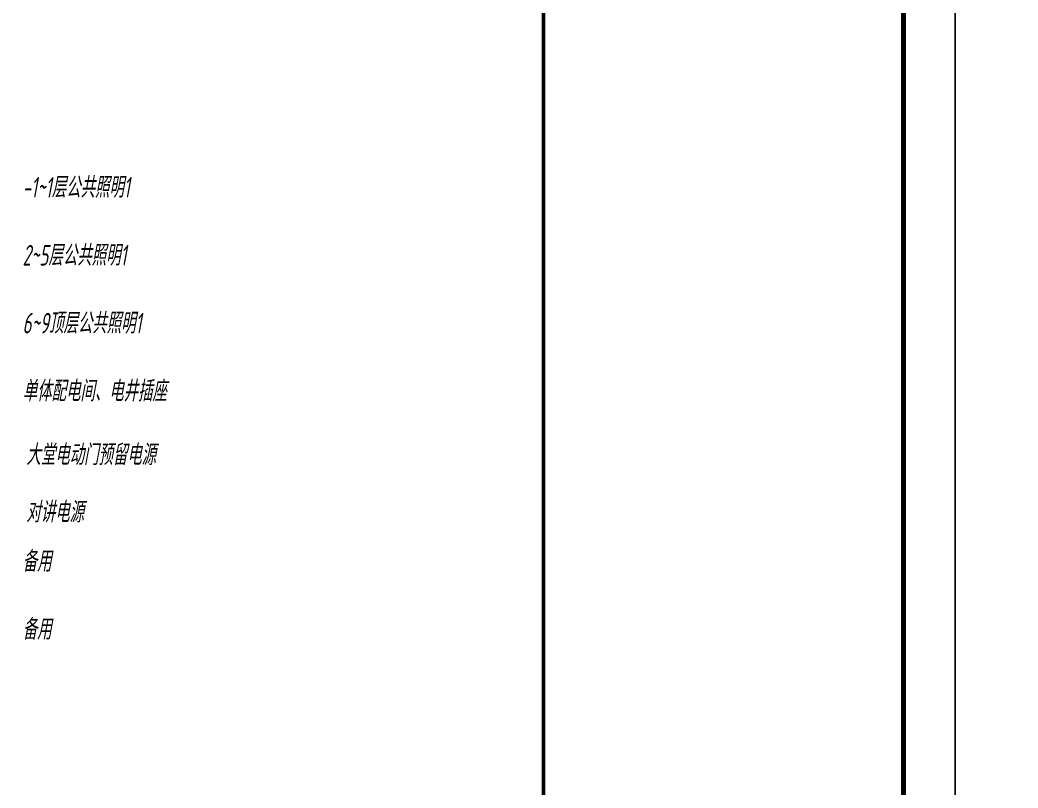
# Model space of a CAD drawing. Extents: x 2803505 to 5851001, y -1372902 to 24339.
# Drawn here: x 3392185 to 3411585, y -674719 to -659791 of the extents above; entities that cross this region are included whole.
import ezdxf

# ---------------------------------------------------------------- set-up
doc = ezdxf.new("R2010")
doc.units = 0
doc.header["$LTSCALE"] = 1000
doc.header["$MEASUREMENT"] = 0
doc.linetypes.add('CONTINOUS', pattern=[0])
doc.layers.add('!!电气', color=1, linetype='CONTINUOUS')
doc.layers.add('DIM-照明', color=7, linetype='CONTINUOUS')
doc.layers.add('图框', color=147, linetype='CONTINUOUS', lineweight=20)
doc.styles.add('HZTXT', font='gbeitc.shx', dxfattribs={"width": 0.8, "height": 400, "bigfont": 'hztxt.shx'})

# ---------------------------------------------------------------- blocks, each defined once
blk = doc.blocks.new('A$C33F37877')
at = {"layer": '图框', "const_width": 70}
blk.add_lwpolyline([(0, 0), (0, 57400)], dxfattribs=at)

msp = doc.modelspace()

# ---------------------------------------------------------------- linework, layer by layer
at = {"layer": '图框'}
for points in [[(3326259.7, -629853.6), (3410359.7, -629853.6), (3410359.7, -689253.6), (3326259.7, -689253.6)], [(3410359.7, -629853.6), (3494459.7, -629853.6), (3494459.7, -689253.6), (3410359.7, -689253.6)]]:
    msp.add_lwpolyline(points, close=True, dxfattribs=at)
at = {"layer": '图框', "const_width": 100}
msp.add_lwpolyline([(3409359.7, -688253.6), (3409359.7, -630853.6), (3328759.7, -630853.6), (3328759.7, -688253.6)], close=True, dxfattribs=at)

# ---------------------------------------------------------------- block references
at = {"layer": '!!电气'}
msp.add_blockref('A$C33F37877', (3402359.7, -688253.6), dxfattribs=at)

# ---------------------------------------------------------------- texts
at = {"layer": 'DIM-照明', "color": 7, "style": 'HZTXT', "width": 0.7}
for s, p in [('-1~1层公共照明1', (3392235, -663244.2)), ('2~5层公共照明1', (3392235, -664564.1)), ('6~9顶层公共照明1', (3392235, -665884)), ('单体配电间、电井插座', (3392235, -667204)), ('备用', (3392235, -670514.3)), ('备用', (3392235, -671834.2))]:
    msp.add_text(s, height=400, dxfattribs=at).set_placement(p)
at = {"layer": 'DIM-照明', "linetype": 'CONTINOUS', "style": 'HZTXT', "width": 0.7}
for s, p in [('大堂电动门预留电源', (3392305.8, -668442.3)), ('对讲电源', (3392305.8, -669557.3))]:
    msp.add_text(s, height=400, dxfattribs=at).set_placement(p)

doc.saveas('drawing.dxf')
